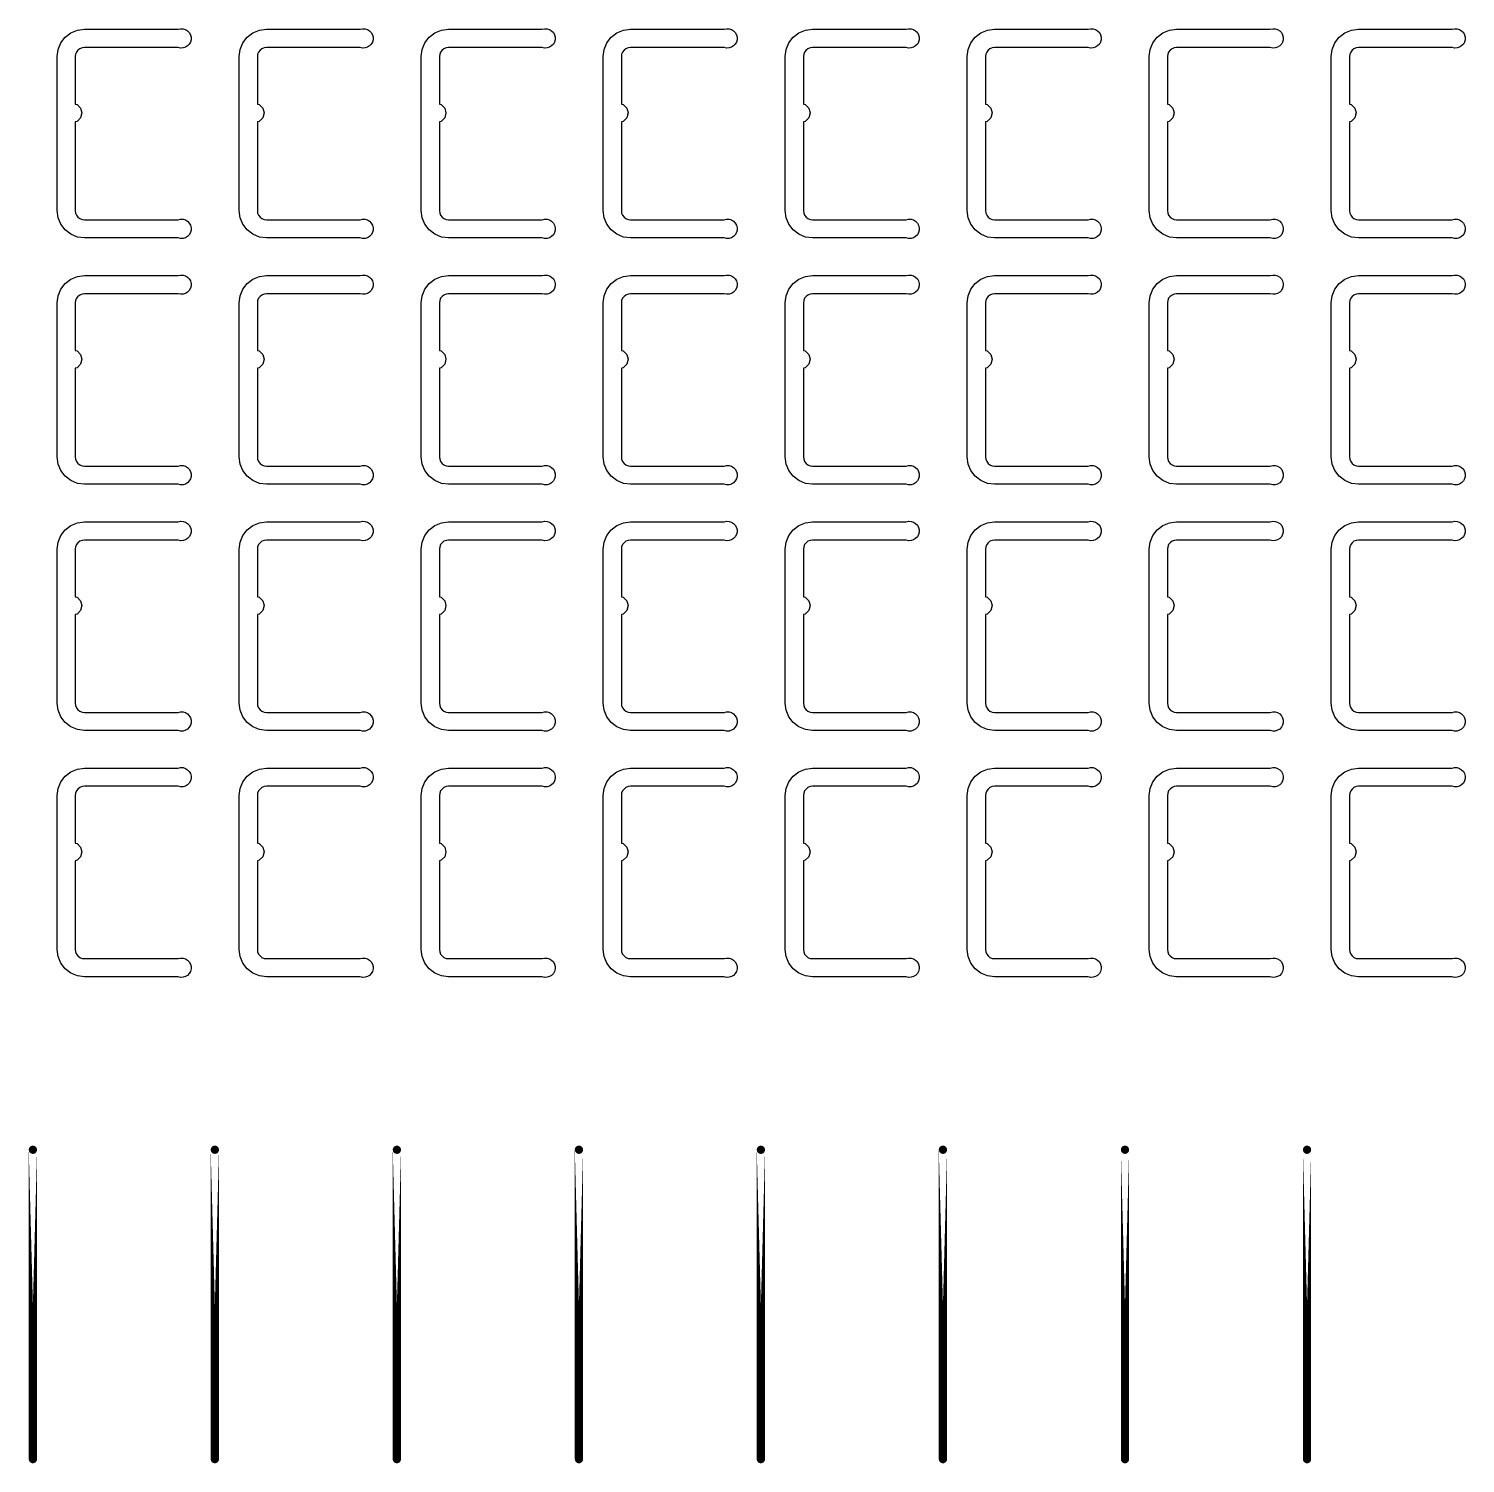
# Model space of a CAD drawing. Extents: x 11 to 212, y 11 to 212.
# Drawn here: x 107.63 to 121.56, y 46.96 to 60.87 of the extents above; entities that cross this region are included whole.
import ezdxf

# ---------------------------------------------------------------- set-up
doc = ezdxf.new("R2010")
doc.units = 0
doc.layers.get('0').update_dxf_attribs({"linetype": 'continuous'})
doc.layers.add('L4', color=7, linetype='continuous')

# ---------------------------------------------------------------- blocks, each defined once
blk = doc.blocks.new('cutlineendpoint')
at = {"const_width": 0.04}
blk.add_lwpolyline([(-0.02, 0, 1), (0.02, 0, 1)], format="xyb", close=True, dxfattribs=at)

msp = doc.modelspace()

# ---------------------------------------------------------------- linework, layer by layer
at = {"layer": 'L4'}
for points in [[(109.079, 59.018), (109.103, 59.023), (109.127, 59.022), (109.15, 59.016), (109.17, 59.003), (109.187, 58.986), (109.199, 58.965), (109.205, 58.941), (109.205, 58.917), (109.199, 58.894), (109.187, 58.873), (109.17, 58.856), (109.15, 58.843), (109.127, 58.836), (109.103, 58.836), (109.079, 58.841), (108.171, 58.841), (108.102, 58.85), (108.038, 58.877), (107.983, 58.919), (107.941, 58.974), (107.915, 59.037), (107.906, 59.106), (107.906, 60.6), (107.915, 60.669), (107.941, 60.732), (107.983, 60.787), (108.038, 60.829), (108.102, 60.856), (108.171, 60.865), (109.079, 60.865), (109.103, 60.87), (109.127, 60.869), (109.15, 60.863), (109.17, 60.85), (109.187, 60.833), (109.199, 60.812), (109.205, 60.789), (109.205, 60.764), (109.199, 60.741), (109.187, 60.72), (109.17, 60.703), (109.15, 60.69), (109.127, 60.684), (109.103, 60.683), (109.079, 60.688), (108.171, 60.688), (108.148, 60.685), (108.126, 60.676), (108.108, 60.662), (108.094, 60.644), (108.085, 60.623), (108.082, 60.6), (108.082, 60.139), (108.1, 60.134), (108.134, 60.1), (108.147, 60.053), (108.134, 60.006), (108.1, 59.971), (108.082, 59.967), (108.082, 59.106), (108.085, 59.083), (108.094, 59.062), (108.108, 59.043), (108.126, 59.029), (108.148, 59.021), (108.171, 59.018)], [(110.844, 59.018), (110.867, 59.023), (110.891, 59.022), (110.914, 59.016), (110.935, 59.003), (110.952, 58.986), (110.964, 58.965), (110.97, 58.941), (110.97, 58.917), (110.964, 58.894), (110.952, 58.873), (110.935, 58.856), (110.914, 58.843), (110.891, 58.836), (110.867, 58.836), (110.844, 58.841), (109.935, 58.841), (109.867, 58.85), (109.803, 58.877), (109.748, 58.919), (109.706, 58.974), (109.68, 59.037), (109.671, 59.106), (109.671, 60.6), (109.68, 60.669), (109.706, 60.732), (109.748, 60.787), (109.803, 60.829), (109.867, 60.856), (109.935, 60.865), (110.844, 60.865), (110.867, 60.87), (110.891, 60.869), (110.914, 60.863), (110.935, 60.85), (110.952, 60.833), (110.964, 60.812), (110.97, 60.789), (110.97, 60.764), (110.964, 60.741), (110.952, 60.72), (110.935, 60.703), (110.914, 60.69), (110.891, 60.684), (110.867, 60.683), (110.844, 60.688), (109.935, 60.688), (109.912, 60.685), (109.891, 60.676), (109.873, 60.662), (109.859, 60.644), (109.85, 60.623), (109.847, 60.6), (109.847, 60.139), (109.865, 60.134), (109.899, 60.1), (109.912, 60.053), (109.899, 60.006), (109.865, 59.971), (109.847, 59.967), (109.847, 59.106), (109.85, 59.083), (109.859, 59.062), (109.873, 59.043), (109.891, 59.029), (109.912, 59.021), (109.935, 59.018)], [(112.608, 59.018), (112.632, 59.023), (112.656, 59.022), (112.679, 59.016), (112.7, 59.003), (112.717, 58.986), (112.728, 58.965), (112.735, 58.941), (112.735, 58.917), (112.728, 58.894), (112.717, 58.873), (112.7, 58.856), (112.679, 58.843), (112.656, 58.836), (112.632, 58.836), (112.608, 58.841), (111.7, 58.841), (111.631, 58.85), (111.568, 58.877), (111.513, 58.919), (111.471, 58.974), (111.444, 59.037), (111.435, 59.106), (111.435, 60.6), (111.444, 60.669), (111.471, 60.732), (111.513, 60.787), (111.568, 60.829), (111.631, 60.856), (111.7, 60.865), (112.608, 60.865), (112.632, 60.87), (112.656, 60.869), (112.679, 60.863), (112.7, 60.85), (112.717, 60.833), (112.728, 60.812), (112.735, 60.789), (112.735, 60.764), (112.728, 60.741), (112.717, 60.72), (112.7, 60.703), (112.679, 60.69), (112.656, 60.684), (112.632, 60.683), (112.608, 60.688), (111.7, 60.688), (111.677, 60.685), (111.656, 60.676), (111.638, 60.662), (111.624, 60.644), (111.615, 60.623), (111.612, 60.6), (111.612, 60.139), (111.629, 60.134), (111.664, 60.1), (111.676, 60.053), (111.664, 60.006), (111.629, 59.971), (111.612, 59.967), (111.612, 59.106), (111.615, 59.083), (111.624, 59.062), (111.638, 59.043), (111.656, 59.029), (111.677, 59.021), (111.7, 59.018)], [(114.373, 59.018), (114.397, 59.023), (114.421, 59.022), (114.444, 59.016), (114.464, 59.003), (114.481, 58.986), (114.493, 58.965), (114.499, 58.941), (114.499, 58.917), (114.493, 58.894), (114.481, 58.873), (114.464, 58.856), (114.444, 58.843), (114.421, 58.836), (114.397, 58.836), (114.373, 58.841), (113.465, 58.841), (113.396, 58.85), (113.332, 58.877), (113.278, 58.919), (113.235, 58.974), (113.209, 59.037), (113.2, 59.106), (113.2, 60.6), (113.209, 60.669), (113.235, 60.732), (113.278, 60.787), (113.332, 60.829), (113.396, 60.856), (113.465, 60.865), (114.373, 60.865), (114.397, 60.87), (114.421, 60.869), (114.444, 60.863), (114.464, 60.85), (114.481, 60.833), (114.493, 60.812), (114.499, 60.789), (114.499, 60.764), (114.493, 60.741), (114.481, 60.72), (114.464, 60.703), (114.444, 60.69), (114.421, 60.684), (114.397, 60.683), (114.373, 60.688), (113.465, 60.688), (113.442, 60.685), (113.421, 60.676), (113.402, 60.662), (113.388, 60.644), (113.379, 60.623), (113.376, 60.6), (113.376, 60.139), (113.394, 60.134), (113.429, 60.1), (113.441, 60.053), (113.429, 60.006), (113.394, 59.971), (113.376, 59.967), (113.376, 59.106), (113.379, 59.083), (113.388, 59.062), (113.402, 59.043), (113.421, 59.029), (113.442, 59.021), (113.465, 59.018)], [(116.138, 59.018), (116.161, 59.023), (116.185, 59.022), (116.209, 59.016), (116.229, 59.003), (116.246, 58.986), (116.258, 58.965), (116.264, 58.941), (116.264, 58.917), (116.258, 58.894), (116.246, 58.873), (116.229, 58.856), (116.209, 58.843), (116.185, 58.836), (116.161, 58.836), (116.138, 58.841), (115.229, 58.841), (115.161, 58.85), (115.097, 58.877), (115.042, 58.919), (115, 58.974), (114.974, 59.037), (114.965, 59.106), (114.965, 60.6), (114.974, 60.669), (115, 60.732), (115.042, 60.787), (115.097, 60.829), (115.161, 60.856), (115.229, 60.865), (116.138, 60.865), (116.161, 60.87), (116.185, 60.869), (116.209, 60.863), (116.229, 60.85), (116.246, 60.833), (116.258, 60.812), (116.264, 60.789), (116.264, 60.764), (116.258, 60.741), (116.246, 60.72), (116.229, 60.703), (116.209, 60.69), (116.185, 60.684), (116.161, 60.683), (116.138, 60.688), (115.229, 60.688), (115.207, 60.685), (115.185, 60.676), (115.167, 60.662), (115.153, 60.644), (115.144, 60.623), (115.141, 60.6), (115.141, 60.139), (115.159, 60.134), (115.193, 60.1), (115.206, 60.053), (115.193, 60.006), (115.159, 59.971), (115.141, 59.967), (115.141, 59.106), (115.144, 59.083), (115.153, 59.062), (115.167, 59.043), (115.185, 59.029), (115.207, 59.021), (115.229, 59.018)], [(117.903, 59.018), (117.926, 59.023), (117.95, 59.022), (117.973, 59.016), (117.994, 59.003), (118.011, 58.986), (118.023, 58.965), (118.029, 58.941), (118.029, 58.917), (118.023, 58.894), (118.011, 58.873), (117.994, 58.856), (117.973, 58.843), (117.95, 58.836), (117.926, 58.836), (117.903, 58.841), (116.994, 58.841), (116.926, 58.85), (116.862, 58.877), (116.807, 58.919), (116.765, 58.974), (116.738, 59.037), (116.729, 59.106), (116.729, 60.6), (116.738, 60.669), (116.765, 60.732), (116.807, 60.787), (116.862, 60.829), (116.926, 60.856), (116.994, 60.865), (117.903, 60.865), (117.926, 60.87), (117.95, 60.869), (117.973, 60.863), (117.994, 60.85), (118.011, 60.833), (118.023, 60.812), (118.029, 60.789), (118.029, 60.764), (118.023, 60.741), (118.011, 60.72), (117.994, 60.703), (117.973, 60.69), (117.95, 60.684), (117.926, 60.683), (117.903, 60.688), (116.994, 60.688), (116.971, 60.685), (116.95, 60.676), (116.932, 60.662), (116.918, 60.644), (116.909, 60.623), (116.906, 60.6), (116.906, 60.139), (116.924, 60.134), (116.958, 60.1), (116.971, 60.053), (116.958, 60.006), (116.924, 59.971), (116.906, 59.967), (116.906, 59.106), (116.909, 59.083), (116.918, 59.062), (116.932, 59.043), (116.95, 59.029), (116.971, 59.021), (116.994, 59.018)], [(119.667, 59.018), (119.691, 59.023), (119.715, 59.022), (119.738, 59.016), (119.759, 59.003), (119.775, 58.986), (119.787, 58.965), (119.793, 58.941), (119.793, 58.917), (119.787, 58.894), (119.775, 58.873), (119.759, 58.856), (119.738, 58.843), (119.715, 58.836), (119.691, 58.836), (119.667, 58.841), (118.759, 58.841), (118.69, 58.85), (118.626, 58.877), (118.572, 58.919), (118.53, 58.974), (118.503, 59.037), (118.494, 59.106), (118.494, 60.6), (118.503, 60.669), (118.53, 60.732), (118.572, 60.787), (118.626, 60.829), (118.69, 60.856), (118.759, 60.865), (119.667, 60.865), (119.691, 60.87), (119.715, 60.869), (119.738, 60.863), (119.759, 60.85), (119.775, 60.833), (119.787, 60.812), (119.793, 60.789), (119.793, 60.764), (119.787, 60.741), (119.775, 60.72), (119.759, 60.703), (119.738, 60.69), (119.715, 60.684), (119.691, 60.683), (119.667, 60.688), (118.759, 60.688), (118.736, 60.685), (118.715, 60.676), (118.696, 60.662), (118.682, 60.644), (118.674, 60.623), (118.671, 60.6), (118.671, 60.139), (118.688, 60.134), (118.723, 60.1), (118.735, 60.053), (118.723, 60.006), (118.688, 59.971), (118.671, 59.967), (118.671, 59.106), (118.674, 59.083), (118.682, 59.062), (118.696, 59.043), (118.715, 59.029), (118.736, 59.021), (118.759, 59.018)], [(121.432, 59.018), (121.455, 59.023), (121.48, 59.022), (121.503, 59.016), (121.523, 59.003), (121.54, 58.986), (121.552, 58.965), (121.558, 58.941), (121.558, 58.917), (121.552, 58.894), (121.54, 58.873), (121.523, 58.856), (121.503, 58.843), (121.48, 58.836), (121.455, 58.836), (121.432, 58.841), (120.524, 58.841), (120.455, 58.85), (120.391, 58.877), (120.336, 58.919), (120.294, 58.974), (120.268, 59.037), (120.259, 59.106), (120.259, 60.6), (120.268, 60.669), (120.294, 60.732), (120.336, 60.787), (120.391, 60.829), (120.455, 60.856), (120.524, 60.865), (121.432, 60.865), (121.455, 60.87), (121.48, 60.869), (121.503, 60.863), (121.523, 60.85), (121.54, 60.833), (121.552, 60.812), (121.558, 60.789), (121.558, 60.764), (121.552, 60.741), (121.54, 60.72), (121.523, 60.703), (121.503, 60.69), (121.48, 60.684), (121.455, 60.683), (121.432, 60.688), (120.524, 60.688), (120.501, 60.685), (120.479, 60.676), (120.461, 60.662), (120.447, 60.644), (120.438, 60.623), (120.435, 60.6), (120.435, 60.139), (120.453, 60.134), (120.487, 60.1), (120.5, 60.053), (120.487, 60.006), (120.453, 59.971), (120.435, 59.967), (120.435, 59.106), (120.438, 59.083), (120.447, 59.062), (120.461, 59.043), (120.479, 59.029), (120.501, 59.021), (120.524, 59.018)], [(109.079, 56.629), (109.103, 56.635), (109.127, 56.634), (109.15, 56.627), (109.17, 56.615), (109.187, 56.598), (109.199, 56.577), (109.205, 56.553), (109.205, 56.529), (109.199, 56.506), (109.187, 56.485), (109.17, 56.468), (109.15, 56.455), (109.127, 56.448), (109.103, 56.448), (109.079, 56.453), (108.171, 56.453), (108.102, 56.462), (108.038, 56.488), (107.983, 56.53), (107.941, 56.585), (107.915, 56.649), (107.906, 56.718), (107.906, 58.212), (107.915, 58.28), (107.941, 58.344), (107.983, 58.399), (108.038, 58.441), (108.102, 58.467), (108.171, 58.476), (109.079, 58.476), (109.103, 58.482), (109.127, 58.481), (109.15, 58.474), (109.17, 58.462), (109.187, 58.445), (109.199, 58.424), (109.205, 58.4), (109.205, 58.376), (109.199, 58.353), (109.187, 58.332), (109.17, 58.315), (109.15, 58.302), (109.127, 58.295), (109.103, 58.295), (109.079, 58.3), (108.171, 58.3), (108.148, 58.297), (108.126, 58.288), (108.108, 58.274), (108.094, 58.256), (108.085, 58.235), (108.082, 58.212), (108.082, 57.751), (108.1, 57.746), (108.134, 57.712), (108.147, 57.665), (108.134, 57.618), (108.1, 57.583), (108.082, 57.578), (108.082, 56.718), (108.085, 56.695), (108.094, 56.674), (108.108, 56.655), (108.126, 56.641), (108.148, 56.632), (108.171, 56.629)], [(110.844, 56.629), (110.867, 56.635), (110.891, 56.634), (110.914, 56.627), (110.935, 56.615), (110.952, 56.598), (110.964, 56.577), (110.97, 56.553), (110.97, 56.529), (110.964, 56.506), (110.952, 56.485), (110.935, 56.468), (110.914, 56.455), (110.891, 56.448), (110.867, 56.448), (110.844, 56.453), (109.935, 56.453), (109.867, 56.462), (109.803, 56.488), (109.748, 56.53), (109.706, 56.585), (109.68, 56.649), (109.671, 56.718), (109.671, 58.212), (109.68, 58.28), (109.706, 58.344), (109.748, 58.399), (109.803, 58.441), (109.867, 58.467), (109.935, 58.476), (110.844, 58.476), (110.867, 58.482), (110.891, 58.481), (110.914, 58.474), (110.935, 58.462), (110.952, 58.445), (110.964, 58.424), (110.97, 58.4), (110.97, 58.376), (110.964, 58.353), (110.952, 58.332), (110.935, 58.315), (110.914, 58.302), (110.891, 58.295), (110.867, 58.295), (110.844, 58.3), (109.935, 58.3), (109.912, 58.297), (109.891, 58.288), (109.873, 58.274), (109.859, 58.256), (109.85, 58.235), (109.847, 58.212), (109.847, 57.751), (109.865, 57.746), (109.899, 57.712), (109.912, 57.665), (109.899, 57.618), (109.865, 57.583), (109.847, 57.578), (109.847, 56.718), (109.85, 56.695), (109.859, 56.674), (109.873, 56.655), (109.891, 56.641), (109.912, 56.632), (109.935, 56.629)], [(112.608, 56.629), (112.632, 56.635), (112.656, 56.634), (112.679, 56.627), (112.7, 56.615), (112.717, 56.598), (112.728, 56.577), (112.735, 56.553), (112.735, 56.529), (112.728, 56.506), (112.717, 56.485), (112.7, 56.468), (112.679, 56.455), (112.656, 56.448), (112.632, 56.448), (112.608, 56.453), (111.7, 56.453), (111.631, 56.462), (111.568, 56.488), (111.513, 56.53), (111.471, 56.585), (111.444, 56.649), (111.435, 56.718), (111.435, 58.212), (111.444, 58.28), (111.471, 58.344), (111.513, 58.399), (111.568, 58.441), (111.631, 58.467), (111.7, 58.476), (112.608, 58.476), (112.632, 58.482), (112.656, 58.481), (112.679, 58.474), (112.7, 58.462), (112.717, 58.445), (112.728, 58.424), (112.735, 58.4), (112.735, 58.376), (112.728, 58.353), (112.717, 58.332), (112.7, 58.315), (112.679, 58.302), (112.656, 58.295), (112.632, 58.295), (112.608, 58.3), (111.7, 58.3), (111.677, 58.297), (111.656, 58.288), (111.638, 58.274), (111.624, 58.256), (111.615, 58.235), (111.612, 58.212), (111.612, 57.751), (111.629, 57.746), (111.664, 57.712), (111.676, 57.665), (111.664, 57.618), (111.629, 57.583), (111.612, 57.578), (111.612, 56.718), (111.615, 56.695), (111.624, 56.674), (111.638, 56.655), (111.656, 56.641), (111.677, 56.632), (111.7, 56.629)], [(114.373, 56.629), (114.397, 56.635), (114.421, 56.634), (114.444, 56.627), (114.464, 56.615), (114.481, 56.598), (114.493, 56.577), (114.499, 56.553), (114.499, 56.529), (114.493, 56.506), (114.481, 56.485), (114.464, 56.468), (114.444, 56.455), (114.421, 56.448), (114.397, 56.448), (114.373, 56.453), (113.465, 56.453), (113.396, 56.462), (113.332, 56.488), (113.278, 56.53), (113.235, 56.585), (113.209, 56.649), (113.2, 56.718), (113.2, 58.212), (113.209, 58.28), (113.235, 58.344), (113.278, 58.399), (113.332, 58.441), (113.396, 58.467), (113.465, 58.476), (114.373, 58.476), (114.397, 58.482), (114.421, 58.481), (114.444, 58.474), (114.464, 58.462), (114.481, 58.445), (114.493, 58.424), (114.499, 58.4), (114.499, 58.376), (114.493, 58.353), (114.481, 58.332), (114.464, 58.315), (114.444, 58.302), (114.421, 58.295), (114.397, 58.295), (114.373, 58.3), (113.465, 58.3), (113.442, 58.297), (113.421, 58.288), (113.402, 58.274), (113.388, 58.256), (113.379, 58.235), (113.376, 58.212), (113.376, 57.751), (113.394, 57.746), (113.429, 57.712), (113.441, 57.665), (113.429, 57.618), (113.394, 57.583), (113.376, 57.578), (113.376, 56.718), (113.379, 56.695), (113.388, 56.674), (113.402, 56.655), (113.421, 56.641), (113.442, 56.632), (113.465, 56.629)], [(116.138, 56.629), (116.161, 56.635), (116.185, 56.634), (116.209, 56.627), (116.229, 56.615), (116.246, 56.598), (116.258, 56.577), (116.264, 56.553), (116.264, 56.529), (116.258, 56.506), (116.246, 56.485), (116.229, 56.468), (116.209, 56.455), (116.185, 56.448), (116.161, 56.448), (116.138, 56.453), (115.229, 56.453), (115.161, 56.462), (115.097, 56.488), (115.042, 56.53), (115, 56.585), (114.974, 56.649), (114.965, 56.718), (114.965, 58.212), (114.974, 58.28), (115, 58.344), (115.042, 58.399), (115.097, 58.441), (115.161, 58.467), (115.229, 58.476), (116.138, 58.476), (116.161, 58.482), (116.185, 58.481), (116.209, 58.474), (116.229, 58.462), (116.246, 58.445), (116.258, 58.424), (116.264, 58.4), (116.264, 58.376), (116.258, 58.353), (116.246, 58.332), (116.229, 58.315), (116.209, 58.302), (116.185, 58.295), (116.161, 58.295), (116.138, 58.3), (115.229, 58.3), (115.207, 58.297), (115.185, 58.288), (115.167, 58.274), (115.153, 58.256), (115.144, 58.235), (115.141, 58.212), (115.141, 57.751), (115.159, 57.746), (115.193, 57.712), (115.206, 57.665), (115.193, 57.618), (115.159, 57.583), (115.141, 57.578), (115.141, 56.718), (115.144, 56.695), (115.153, 56.674), (115.167, 56.655), (115.185, 56.641), (115.207, 56.632), (115.229, 56.629)], [(117.903, 56.629), (117.926, 56.635), (117.95, 56.634), (117.973, 56.627), (117.994, 56.615), (118.011, 56.598), (118.023, 56.577), (118.029, 56.553), (118.029, 56.529), (118.023, 56.506), (118.011, 56.485), (117.994, 56.468), (117.973, 56.455), (117.95, 56.448), (117.926, 56.448), (117.903, 56.453), (116.994, 56.453), (116.926, 56.462), (116.862, 56.488), (116.807, 56.53), (116.765, 56.585), (116.738, 56.649), (116.729, 56.718), (116.729, 58.212), (116.738, 58.28), (116.765, 58.344), (116.807, 58.399), (116.862, 58.441), (116.926, 58.467), (116.994, 58.476), (117.903, 58.476), (117.926, 58.482), (117.95, 58.481), (117.973, 58.474), (117.994, 58.462), (118.011, 58.445), (118.023, 58.424), (118.029, 58.4), (118.029, 58.376), (118.023, 58.353), (118.011, 58.332), (117.994, 58.315), (117.973, 58.302), (117.95, 58.295), (117.926, 58.295), (117.903, 58.3), (116.994, 58.3), (116.971, 58.297), (116.95, 58.288), (116.932, 58.274), (116.918, 58.256), (116.909, 58.235), (116.906, 58.212), (116.906, 57.751), (116.924, 57.746), (116.958, 57.712), (116.971, 57.665), (116.958, 57.618), (116.924, 57.583), (116.906, 57.578), (116.906, 56.718), (116.909, 56.695), (116.918, 56.674), (116.932, 56.655), (116.95, 56.641), (116.971, 56.632), (116.994, 56.629)], [(119.667, 56.629), (119.691, 56.635), (119.715, 56.634), (119.738, 56.627), (119.759, 56.615), (119.775, 56.598), (119.787, 56.577), (119.793, 56.553), (119.793, 56.529), (119.787, 56.506), (119.775, 56.485), (119.759, 56.468), (119.738, 56.455), (119.715, 56.448), (119.691, 56.448), (119.667, 56.453), (118.759, 56.453), (118.69, 56.462), (118.626, 56.488), (118.572, 56.53), (118.53, 56.585), (118.503, 56.649), (118.494, 56.718), (118.494, 58.212), (118.503, 58.28), (118.53, 58.344), (118.572, 58.399), (118.626, 58.441), (118.69, 58.467), (118.759, 58.476), (119.667, 58.476), (119.691, 58.482), (119.715, 58.481), (119.738, 58.474), (119.759, 58.462), (119.775, 58.445), (119.787, 58.424), (119.793, 58.4), (119.793, 58.376), (119.787, 58.353), (119.775, 58.332), (119.759, 58.315), (119.738, 58.302), (119.715, 58.295), (119.691, 58.295), (119.667, 58.3), (118.759, 58.3), (118.736, 58.297), (118.715, 58.288), (118.696, 58.274), (118.682, 58.256), (118.674, 58.235), (118.671, 58.212), (118.671, 57.751), (118.688, 57.746), (118.723, 57.712), (118.735, 57.665), (118.723, 57.618), (118.688, 57.583), (118.671, 57.578), (118.671, 56.718), (118.674, 56.695), (118.682, 56.674), (118.696, 56.655), (118.715, 56.641), (118.736, 56.632), (118.759, 56.629)], [(121.432, 56.629), (121.455, 56.635), (121.48, 56.634), (121.503, 56.627), (121.523, 56.615), (121.54, 56.598), (121.552, 56.577), (121.558, 56.553), (121.558, 56.529), (121.552, 56.506), (121.54, 56.485), (121.523, 56.468), (121.503, 56.455), (121.48, 56.448), (121.455, 56.448), (121.432, 56.453), (120.524, 56.453), (120.455, 56.462), (120.391, 56.488), (120.336, 56.53), (120.294, 56.585), (120.268, 56.649), (120.259, 56.718), (120.259, 58.212), (120.268, 58.28), (120.294, 58.344), (120.336, 58.399), (120.391, 58.441), (120.455, 58.467), (120.524, 58.476), (121.432, 58.476), (121.455, 58.482), (121.48, 58.481), (121.503, 58.474), (121.523, 58.462), (121.54, 58.445), (121.552, 58.424), (121.558, 58.4), (121.558, 58.376), (121.552, 58.353), (121.54, 58.332), (121.523, 58.315), (121.503, 58.302), (121.48, 58.295), (121.455, 58.295), (121.432, 58.3), (120.524, 58.3), (120.501, 58.297), (120.479, 58.288), (120.461, 58.274), (120.447, 58.256), (120.438, 58.235), (120.435, 58.212), (120.435, 57.751), (120.453, 57.746), (120.487, 57.712), (120.5, 57.665), (120.487, 57.618), (120.453, 57.583), (120.435, 57.578), (120.435, 56.718), (120.438, 56.695), (120.447, 56.674), (120.461, 56.655), (120.479, 56.641), (120.501, 56.632), (120.524, 56.629)], [(109.079, 54.241), (109.103, 54.247), (109.127, 54.246), (109.15, 54.239), (109.17, 54.227), (109.187, 54.209), (109.199, 54.188), (109.205, 54.165), (109.205, 54.141), (109.199, 54.118), (109.187, 54.097), (109.17, 54.079), (109.15, 54.067), (109.127, 54.06), (109.103, 54.059), (109.079, 54.065), (108.171, 54.065), (108.102, 54.074), (108.038, 54.1), (107.983, 54.142), (107.941, 54.197), (107.915, 54.261), (107.906, 54.329), (107.906, 55.824), (107.915, 55.892), (107.941, 55.956), (107.983, 56.011), (108.038, 56.053), (108.102, 56.079), (108.171, 56.088), (109.079, 56.088), (109.103, 56.094), (109.127, 56.093), (109.15, 56.086), (109.17, 56.074), (109.187, 56.056), (109.199, 56.035), (109.205, 56.012), (109.205, 55.988), (109.199, 55.965), (109.187, 55.944), (109.17, 55.926), (109.15, 55.914), (109.127, 55.907), (109.103, 55.906), (109.079, 55.912), (108.171, 55.912), (108.148, 55.909), (108.126, 55.9), (108.108, 55.886), (108.094, 55.868), (108.085, 55.846), (108.082, 55.824), (108.082, 55.363), (108.1, 55.358), (108.134, 55.324), (108.147, 55.276), (108.134, 55.229), (108.1, 55.195), (108.082, 55.19), (108.082, 54.329), (108.085, 54.307), (108.094, 54.285), (108.108, 54.267), (108.126, 54.253), (108.148, 54.244), (108.171, 54.241)], [(110.844, 54.241), (110.867, 54.247), (110.891, 54.246), (110.914, 54.239), (110.935, 54.227), (110.952, 54.209), (110.964, 54.188), (110.97, 54.165), (110.97, 54.141), (110.964, 54.118), (110.952, 54.097), (110.935, 54.079), (110.914, 54.067), (110.891, 54.06), (110.867, 54.059), (110.844, 54.065), (109.935, 54.065), (109.867, 54.074), (109.803, 54.1), (109.748, 54.142), (109.706, 54.197), (109.68, 54.261), (109.671, 54.329), (109.671, 55.824), (109.68, 55.892), (109.706, 55.956), (109.748, 56.011), (109.803, 56.053), (109.867, 56.079), (109.935, 56.088), (110.844, 56.088), (110.867, 56.094), (110.891, 56.093), (110.914, 56.086), (110.935, 56.074), (110.952, 56.056), (110.964, 56.035), (110.97, 56.012), (110.97, 55.988), (110.964, 55.965), (110.952, 55.944), (110.935, 55.926), (110.914, 55.914), (110.891, 55.907), (110.867, 55.906), (110.844, 55.912), (109.935, 55.912), (109.912, 55.909), (109.891, 55.9), (109.873, 55.886), (109.859, 55.868), (109.85, 55.846), (109.847, 55.824), (109.847, 55.363), (109.865, 55.358), (109.899, 55.324), (109.912, 55.276), (109.899, 55.229), (109.865, 55.195), (109.847, 55.19), (109.847, 54.329), (109.85, 54.307), (109.859, 54.285), (109.873, 54.267), (109.891, 54.253), (109.912, 54.244), (109.935, 54.241)], [(112.608, 54.241), (112.632, 54.247), (112.656, 54.246), (112.679, 54.239), (112.7, 54.227), (112.717, 54.209), (112.728, 54.188), (112.735, 54.165), (112.735, 54.141), (112.728, 54.118), (112.717, 54.097), (112.7, 54.079), (112.679, 54.067), (112.656, 54.06), (112.632, 54.059), (112.608, 54.065), (111.7, 54.065), (111.631, 54.074), (111.568, 54.1), (111.513, 54.142), (111.471, 54.197), (111.444, 54.261), (111.435, 54.329), (111.435, 55.824), (111.444, 55.892), (111.471, 55.956), (111.513, 56.011), (111.568, 56.053), (111.631, 56.079), (111.7, 56.088), (112.608, 56.088), (112.632, 56.094), (112.656, 56.093), (112.679, 56.086), (112.7, 56.074), (112.717, 56.056), (112.728, 56.035), (112.735, 56.012), (112.735, 55.988), (112.728, 55.965), (112.717, 55.944), (112.7, 55.926), (112.679, 55.914), (112.656, 55.907), (112.632, 55.906), (112.608, 55.912), (111.7, 55.912), (111.677, 55.909), (111.656, 55.9), (111.638, 55.886), (111.624, 55.868), (111.615, 55.846), (111.612, 55.824), (111.612, 55.363), (111.629, 55.358), (111.664, 55.324), (111.676, 55.276), (111.664, 55.229), (111.629, 55.195), (111.612, 55.19), (111.612, 54.329), (111.615, 54.307), (111.624, 54.285), (111.638, 54.267), (111.656, 54.253), (111.677, 54.244), (111.7, 54.241)], [(114.373, 54.241), (114.397, 54.247), (114.421, 54.246), (114.444, 54.239), (114.464, 54.227), (114.481, 54.209), (114.493, 54.188), (114.499, 54.165), (114.499, 54.141), (114.493, 54.118), (114.481, 54.097), (114.464, 54.079), (114.444, 54.067), (114.421, 54.06), (114.397, 54.059), (114.373, 54.065), (113.465, 54.065), (113.396, 54.074), (113.332, 54.1), (113.278, 54.142), (113.235, 54.197), (113.209, 54.261), (113.2, 54.329), (113.2, 55.824), (113.209, 55.892), (113.235, 55.956), (113.278, 56.011), (113.332, 56.053), (113.396, 56.079), (113.465, 56.088), (114.373, 56.088), (114.397, 56.094), (114.421, 56.093), (114.444, 56.086), (114.464, 56.074), (114.481, 56.056), (114.493, 56.035), (114.499, 56.012), (114.499, 55.988), (114.493, 55.965), (114.481, 55.944), (114.464, 55.926), (114.444, 55.914), (114.421, 55.907), (114.397, 55.906), (114.373, 55.912), (113.465, 55.912), (113.442, 55.909), (113.421, 55.9), (113.402, 55.886), (113.388, 55.868), (113.379, 55.846), (113.376, 55.824), (113.376, 55.363), (113.394, 55.358), (113.429, 55.324), (113.441, 55.276), (113.429, 55.229), (113.394, 55.195), (113.376, 55.19), (113.376, 54.329), (113.379, 54.307), (113.388, 54.285), (113.402, 54.267), (113.421, 54.253), (113.442, 54.244), (113.465, 54.241)], [(116.138, 54.241), (116.161, 54.247), (116.185, 54.246), (116.209, 54.239), (116.229, 54.227), (116.246, 54.209), (116.258, 54.188), (116.264, 54.165), (116.264, 54.141), (116.258, 54.118), (116.246, 54.097), (116.229, 54.079), (116.209, 54.067), (116.185, 54.06), (116.161, 54.059), (116.138, 54.065), (115.229, 54.065), (115.161, 54.074), (115.097, 54.1), (115.042, 54.142), (115, 54.197), (114.974, 54.261), (114.965, 54.329), (114.965, 55.824), (114.974, 55.892), (115, 55.956), (115.042, 56.011), (115.097, 56.053), (115.161, 56.079), (115.229, 56.088), (116.138, 56.088), (116.161, 56.094), (116.185, 56.093), (116.209, 56.086), (116.229, 56.074), (116.246, 56.056), (116.258, 56.035), (116.264, 56.012), (116.264, 55.988), (116.258, 55.965), (116.246, 55.944), (116.229, 55.926), (116.209, 55.914), (116.185, 55.907), (116.161, 55.906), (116.138, 55.912), (115.229, 55.912), (115.207, 55.909), (115.185, 55.9), (115.167, 55.886), (115.153, 55.868), (115.144, 55.846), (115.141, 55.824), (115.141, 55.363), (115.159, 55.358), (115.193, 55.324), (115.206, 55.276), (115.193, 55.229), (115.159, 55.195), (115.141, 55.19), (115.141, 54.329), (115.144, 54.307), (115.153, 54.285), (115.167, 54.267), (115.185, 54.253), (115.207, 54.244), (115.229, 54.241)], [(117.903, 54.241), (117.926, 54.247), (117.95, 54.246), (117.973, 54.239), (117.994, 54.227), (118.011, 54.209), (118.023, 54.188), (118.029, 54.165), (118.029, 54.141), (118.023, 54.118), (118.011, 54.097), (117.994, 54.079), (117.973, 54.067), (117.95, 54.06), (117.926, 54.059), (117.903, 54.065), (116.994, 54.065), (116.926, 54.074), (116.862, 54.1), (116.807, 54.142), (116.765, 54.197), (116.738, 54.261), (116.729, 54.329), (116.729, 55.824), (116.738, 55.892), (116.765, 55.956), (116.807, 56.011), (116.862, 56.053), (116.926, 56.079), (116.994, 56.088), (117.903, 56.088), (117.926, 56.094), (117.95, 56.093), (117.973, 56.086), (117.994, 56.074), (118.011, 56.056), (118.023, 56.035), (118.029, 56.012), (118.029, 55.988), (118.023, 55.965), (118.011, 55.944), (117.994, 55.926), (117.973, 55.914), (117.95, 55.907), (117.926, 55.906), (117.903, 55.912), (116.994, 55.912), (116.971, 55.909), (116.95, 55.9), (116.932, 55.886), (116.918, 55.868), (116.909, 55.846), (116.906, 55.824), (116.906, 55.363), (116.924, 55.358), (116.958, 55.324), (116.971, 55.276), (116.958, 55.229), (116.924, 55.195), (116.906, 55.19), (116.906, 54.329), (116.909, 54.307), (116.918, 54.285), (116.932, 54.267), (116.95, 54.253), (116.971, 54.244), (116.994, 54.241)], [(119.667, 54.241), (119.691, 54.247), (119.715, 54.246), (119.738, 54.239), (119.759, 54.227), (119.775, 54.209), (119.787, 54.188), (119.793, 54.165), (119.793, 54.141), (119.787, 54.118), (119.775, 54.097), (119.759, 54.079), (119.738, 54.067), (119.715, 54.06), (119.691, 54.059), (119.667, 54.065), (118.759, 54.065), (118.69, 54.074), (118.626, 54.1), (118.572, 54.142), (118.53, 54.197), (118.503, 54.261), (118.494, 54.329), (118.494, 55.824), (118.503, 55.892), (118.53, 55.956), (118.572, 56.011), (118.626, 56.053), (118.69, 56.079), (118.759, 56.088), (119.667, 56.088), (119.691, 56.094), (119.715, 56.093), (119.738, 56.086), (119.759, 56.074), (119.775, 56.056), (119.787, 56.035), (119.793, 56.012), (119.793, 55.988), (119.787, 55.965), (119.775, 55.944), (119.759, 55.926), (119.738, 55.914), (119.715, 55.907), (119.691, 55.906), (119.667, 55.912), (118.759, 55.912), (118.736, 55.909), (118.715, 55.9), (118.696, 55.886), (118.682, 55.868), (118.674, 55.846), (118.671, 55.824), (118.671, 55.363), (118.688, 55.358), (118.723, 55.324), (118.735, 55.276), (118.723, 55.229), (118.688, 55.195), (118.671, 55.19), (118.671, 54.329), (118.674, 54.307), (118.682, 54.285), (118.696, 54.267), (118.715, 54.253), (118.736, 54.244), (118.759, 54.241)], [(121.432, 54.241), (121.455, 54.247), (121.48, 54.246), (121.503, 54.239), (121.523, 54.227), (121.54, 54.209), (121.552, 54.188), (121.558, 54.165), (121.558, 54.141), (121.552, 54.118), (121.54, 54.097), (121.523, 54.079), (121.503, 54.067), (121.48, 54.06), (121.455, 54.059), (121.432, 54.065), (120.524, 54.065), (120.455, 54.074), (120.391, 54.1), (120.336, 54.142), (120.294, 54.197), (120.268, 54.261), (120.259, 54.329), (120.259, 55.824), (120.268, 55.892), (120.294, 55.956), (120.336, 56.011), (120.391, 56.053), (120.455, 56.079), (120.524, 56.088), (121.432, 56.088), (121.455, 56.094), (121.48, 56.093), (121.503, 56.086), (121.523, 56.074), (121.54, 56.056), (121.552, 56.035), (121.558, 56.012), (121.558, 55.988), (121.552, 55.965), (121.54, 55.944), (121.523, 55.926), (121.503, 55.914), (121.48, 55.907), (121.455, 55.906), (121.432, 55.912), (120.524, 55.912), (120.501, 55.909), (120.479, 55.9), (120.461, 55.886), (120.447, 55.868), (120.438, 55.846), (120.435, 55.824), (120.435, 55.363), (120.453, 55.358), (120.487, 55.324), (120.5, 55.276), (120.487, 55.229), (120.453, 55.195), (120.435, 55.19), (120.435, 54.329), (120.438, 54.307), (120.447, 54.285), (120.461, 54.267), (120.479, 54.253), (120.501, 54.244), (120.524, 54.241)], [(109.079, 51.853), (109.103, 51.858), (109.127, 51.858), (109.15, 51.851), (109.17, 51.838), (109.187, 51.821), (109.199, 51.8), (109.205, 51.777), (109.205, 51.753), (109.199, 51.729), (109.187, 51.708), (109.17, 51.691), (109.15, 51.679), (109.127, 51.672), (109.103, 51.671), (109.079, 51.676), (108.171, 51.676), (108.102, 51.685), (108.038, 51.712), (107.983, 51.754), (107.941, 51.809), (107.915, 51.873), (107.906, 51.941), (107.906, 53.435), (107.915, 53.504), (107.941, 53.568), (107.983, 53.622), (108.038, 53.665), (108.102, 53.691), (108.171, 53.7), (109.079, 53.7), (109.103, 53.705), (109.127, 53.705), (109.15, 53.698), (109.17, 53.685), (109.187, 53.668), (109.199, 53.647), (109.205, 53.624), (109.205, 53.6), (109.199, 53.576), (109.187, 53.555), (109.17, 53.538), (109.15, 53.526), (109.127, 53.519), (109.103, 53.518), (109.079, 53.524), (108.171, 53.524), (108.148, 53.521), (108.126, 53.512), (108.108, 53.498), (108.094, 53.479), (108.085, 53.458), (108.082, 53.435), (108.082, 52.974), (108.1, 52.97), (108.134, 52.935), (108.147, 52.888), (108.134, 52.841), (108.1, 52.807), (108.082, 52.802), (108.082, 51.941), (108.085, 51.918), (108.094, 51.897), (108.108, 51.879), (108.126, 51.865), (108.148, 51.856), (108.171, 51.853)], [(110.844, 51.853), (110.867, 51.858), (110.891, 51.858), (110.914, 51.851), (110.935, 51.838), (110.952, 51.821), (110.964, 51.8), (110.97, 51.777), (110.97, 51.753), (110.964, 51.729), (110.952, 51.708), (110.935, 51.691), (110.914, 51.679), (110.891, 51.672), (110.867, 51.671), (110.844, 51.676), (109.935, 51.676), (109.867, 51.685), (109.803, 51.712), (109.748, 51.754), (109.706, 51.809), (109.68, 51.873), (109.671, 51.941), (109.671, 53.435), (109.68, 53.504), (109.706, 53.568), (109.748, 53.622), (109.803, 53.665), (109.867, 53.691), (109.935, 53.7), (110.844, 53.7), (110.867, 53.705), (110.891, 53.705), (110.914, 53.698), (110.935, 53.685), (110.952, 53.668), (110.964, 53.647), (110.97, 53.624), (110.97, 53.6), (110.964, 53.576), (110.952, 53.555), (110.935, 53.538), (110.914, 53.526), (110.891, 53.519), (110.867, 53.518), (110.844, 53.524), (109.935, 53.524), (109.912, 53.521), (109.891, 53.512), (109.873, 53.498), (109.859, 53.479), (109.85, 53.458), (109.847, 53.435), (109.847, 52.974), (109.865, 52.97), (109.899, 52.935), (109.912, 52.888), (109.899, 52.841), (109.865, 52.807), (109.847, 52.802), (109.847, 51.941), (109.85, 51.918), (109.859, 51.897), (109.873, 51.879), (109.891, 51.865), (109.912, 51.856), (109.935, 51.853)], [(112.608, 51.853), (112.632, 51.858), (112.656, 51.858), (112.679, 51.851), (112.7, 51.838), (112.717, 51.821), (112.728, 51.8), (112.735, 51.777), (112.735, 51.753), (112.728, 51.729), (112.717, 51.708), (112.7, 51.691), (112.679, 51.679), (112.656, 51.672), (112.632, 51.671), (112.608, 51.676), (111.7, 51.676), (111.631, 51.685), (111.568, 51.712), (111.513, 51.754), (111.471, 51.809), (111.444, 51.873), (111.435, 51.941), (111.435, 53.435), (111.444, 53.504), (111.471, 53.568), (111.513, 53.622), (111.568, 53.665), (111.631, 53.691), (111.7, 53.7), (112.608, 53.7), (112.632, 53.705), (112.656, 53.705), (112.679, 53.698), (112.7, 53.685), (112.717, 53.668), (112.728, 53.647), (112.735, 53.624), (112.735, 53.6), (112.728, 53.576), (112.717, 53.555), (112.7, 53.538), (112.679, 53.526), (112.656, 53.519), (112.632, 53.518), (112.608, 53.524), (111.7, 53.524), (111.677, 53.521), (111.656, 53.512), (111.638, 53.498), (111.624, 53.479), (111.615, 53.458), (111.612, 53.435), (111.612, 52.974), (111.629, 52.97), (111.664, 52.935), (111.676, 52.888), (111.664, 52.841), (111.629, 52.807), (111.612, 52.802), (111.612, 51.941), (111.615, 51.918), (111.624, 51.897), (111.638, 51.879), (111.656, 51.865), (111.677, 51.856), (111.7, 51.853)], [(114.373, 51.853), (114.397, 51.858), (114.421, 51.858), (114.444, 51.851), (114.464, 51.838), (114.481, 51.821), (114.493, 51.8), (114.499, 51.777), (114.499, 51.753), (114.493, 51.729), (114.481, 51.708), (114.464, 51.691), (114.444, 51.679), (114.421, 51.672), (114.397, 51.671), (114.373, 51.676), (113.465, 51.676), (113.396, 51.685), (113.332, 51.712), (113.278, 51.754), (113.235, 51.809), (113.209, 51.873), (113.2, 51.941), (113.2, 53.435), (113.209, 53.504), (113.235, 53.568), (113.278, 53.622), (113.332, 53.665), (113.396, 53.691), (113.465, 53.7), (114.373, 53.7), (114.397, 53.705), (114.421, 53.705), (114.444, 53.698), (114.464, 53.685), (114.481, 53.668), (114.493, 53.647), (114.499, 53.624), (114.499, 53.6), (114.493, 53.576), (114.481, 53.555), (114.464, 53.538), (114.444, 53.526), (114.421, 53.519), (114.397, 53.518), (114.373, 53.524), (113.465, 53.524), (113.442, 53.521), (113.421, 53.512), (113.402, 53.498), (113.388, 53.479), (113.379, 53.458), (113.376, 53.435), (113.376, 52.974), (113.394, 52.97), (113.429, 52.935), (113.441, 52.888), (113.429, 52.841), (113.394, 52.807), (113.376, 52.802), (113.376, 51.941), (113.379, 51.918), (113.388, 51.897), (113.402, 51.879), (113.421, 51.865), (113.442, 51.856), (113.465, 51.853)], [(116.138, 51.853), (116.161, 51.858), (116.185, 51.858), (116.209, 51.851), (116.229, 51.838), (116.246, 51.821), (116.258, 51.8), (116.264, 51.777), (116.264, 51.753), (116.258, 51.729), (116.246, 51.708), (116.229, 51.691), (116.209, 51.679), (116.185, 51.672), (116.161, 51.671), (116.138, 51.676), (115.229, 51.676), (115.161, 51.685), (115.097, 51.712), (115.042, 51.754), (115, 51.809), (114.974, 51.873), (114.965, 51.941), (114.965, 53.435), (114.974, 53.504), (115, 53.568), (115.042, 53.622), (115.097, 53.665), (115.161, 53.691), (115.229, 53.7), (116.138, 53.7), (116.161, 53.705), (116.185, 53.705), (116.209, 53.698), (116.229, 53.685), (116.246, 53.668), (116.258, 53.647), (116.264, 53.624), (116.264, 53.6), (116.258, 53.576), (116.246, 53.555), (116.229, 53.538), (116.209, 53.526), (116.185, 53.519), (116.161, 53.518), (116.138, 53.524), (115.229, 53.524), (115.207, 53.521), (115.185, 53.512), (115.167, 53.498), (115.153, 53.479), (115.144, 53.458), (115.141, 53.435), (115.141, 52.974), (115.159, 52.97), (115.193, 52.935), (115.206, 52.888), (115.193, 52.841), (115.159, 52.807), (115.141, 52.802), (115.141, 51.941), (115.144, 51.918), (115.153, 51.897), (115.167, 51.879), (115.185, 51.865), (115.207, 51.856), (115.229, 51.853)], [(117.903, 51.853), (117.926, 51.858), (117.95, 51.858), (117.973, 51.851), (117.994, 51.838), (118.011, 51.821), (118.023, 51.8), (118.029, 51.777), (118.029, 51.753), (118.023, 51.729), (118.011, 51.708), (117.994, 51.691), (117.973, 51.679), (117.95, 51.672), (117.926, 51.671), (117.903, 51.676), (116.994, 51.676), (116.926, 51.685), (116.862, 51.712), (116.807, 51.754), (116.765, 51.809), (116.738, 51.873), (116.729, 51.941), (116.729, 53.435), (116.738, 53.504), (116.765, 53.568), (116.807, 53.622), (116.862, 53.665), (116.926, 53.691), (116.994, 53.7), (117.903, 53.7), (117.926, 53.705), (117.95, 53.705), (117.973, 53.698), (117.994, 53.685), (118.011, 53.668), (118.023, 53.647), (118.029, 53.624), (118.029, 53.6), (118.023, 53.576), (118.011, 53.555), (117.994, 53.538), (117.973, 53.526), (117.95, 53.519), (117.926, 53.518), (117.903, 53.524), (116.994, 53.524), (116.971, 53.521), (116.95, 53.512), (116.932, 53.498), (116.918, 53.479), (116.909, 53.458), (116.906, 53.435), (116.906, 52.974), (116.924, 52.97), (116.958, 52.935), (116.971, 52.888), (116.958, 52.841), (116.924, 52.807), (116.906, 52.802), (116.906, 51.941), (116.909, 51.918), (116.918, 51.897), (116.932, 51.879), (116.95, 51.865), (116.971, 51.856), (116.994, 51.853)], [(119.667, 51.853), (119.691, 51.858), (119.715, 51.858), (119.738, 51.851), (119.759, 51.838), (119.775, 51.821), (119.787, 51.8), (119.793, 51.777), (119.793, 51.753), (119.787, 51.729), (119.775, 51.708), (119.759, 51.691), (119.738, 51.679), (119.715, 51.672), (119.691, 51.671), (119.667, 51.676), (118.759, 51.676), (118.69, 51.685), (118.626, 51.712), (118.572, 51.754), (118.53, 51.809), (118.503, 51.873), (118.494, 51.941), (118.494, 53.435), (118.503, 53.504), (118.53, 53.568), (118.572, 53.622), (118.626, 53.665), (118.69, 53.691), (118.759, 53.7), (119.667, 53.7), (119.691, 53.705), (119.715, 53.705), (119.738, 53.698), (119.759, 53.685), (119.775, 53.668), (119.787, 53.647), (119.793, 53.624), (119.793, 53.6), (119.787, 53.576), (119.775, 53.555), (119.759, 53.538), (119.738, 53.526), (119.715, 53.519), (119.691, 53.518), (119.667, 53.524), (118.759, 53.524), (118.736, 53.521), (118.715, 53.512), (118.696, 53.498), (118.682, 53.479), (118.674, 53.458), (118.671, 53.435), (118.671, 52.974), (118.688, 52.97), (118.723, 52.935), (118.735, 52.888), (118.723, 52.841), (118.688, 52.807), (118.671, 52.802), (118.671, 51.941), (118.674, 51.918), (118.682, 51.897), (118.696, 51.879), (118.715, 51.865), (118.736, 51.856), (118.759, 51.853)], [(121.432, 51.853), (121.455, 51.858), (121.48, 51.858), (121.503, 51.851), (121.523, 51.838), (121.54, 51.821), (121.552, 51.8), (121.558, 51.777), (121.558, 51.753), (121.552, 51.729), (121.54, 51.708), (121.523, 51.691), (121.503, 51.679), (121.48, 51.672), (121.455, 51.671), (121.432, 51.676), (120.524, 51.676), (120.455, 51.685), (120.391, 51.712), (120.336, 51.754), (120.294, 51.809), (120.268, 51.873), (120.259, 51.941), (120.259, 53.435), (120.268, 53.504), (120.294, 53.568), (120.336, 53.622), (120.391, 53.665), (120.455, 53.691), (120.524, 53.7), (121.432, 53.7), (121.455, 53.705), (121.48, 53.705), (121.503, 53.698), (121.523, 53.685), (121.54, 53.668), (121.552, 53.647), (121.558, 53.624), (121.558, 53.6), (121.552, 53.576), (121.54, 53.555), (121.523, 53.538), (121.503, 53.526), (121.48, 53.519), (121.455, 53.518), (121.432, 53.524), (120.524, 53.524), (120.501, 53.521), (120.479, 53.512), (120.461, 53.498), (120.447, 53.479), (120.438, 53.458), (120.435, 53.435), (120.435, 52.974), (120.453, 52.97), (120.487, 52.935), (120.5, 52.888), (120.487, 52.841), (120.453, 52.807), (120.435, 52.802), (120.435, 51.941), (120.438, 51.918), (120.447, 51.897), (120.461, 51.879), (120.479, 51.865), (120.501, 51.856), (120.524, 51.853)]]:
    msp.add_lwpolyline(points, close=True, dxfattribs=at)
at = {"layer": 'L4', "const_width": 0.08}
for points in [[(107.671, 50), (107.671, 47)], [(109.435, 50), (109.435, 47)], [(111.2, 50), (111.2, 47)], [(112.965, 50), (112.965, 47)], [(114.729, 50), (114.729, 47)], [(116.494, 50), (116.494, 47)], [(118.259, 50), (118.259, 47)], [(120.024, 50), (120.024, 47)]]:
    msp.add_lwpolyline(points, close=True, dxfattribs=at)

# ---------------------------------------------------------------- block references
at = {"layer": 'L4'}
for p in [(107.671, 50), (109.435, 50), (111.2, 50), (112.965, 50), (114.729, 50), (116.494, 50), (118.259, 50), (120.024, 50), (107.671, 47), (109.435, 47), (111.2, 47), (112.965, 47), (114.729, 47), (116.494, 47), (118.259, 47), (120.024, 47)]:
    msp.add_blockref('cutlineendpoint', p, dxfattribs=at)

doc.saveas('drawing.dxf')
